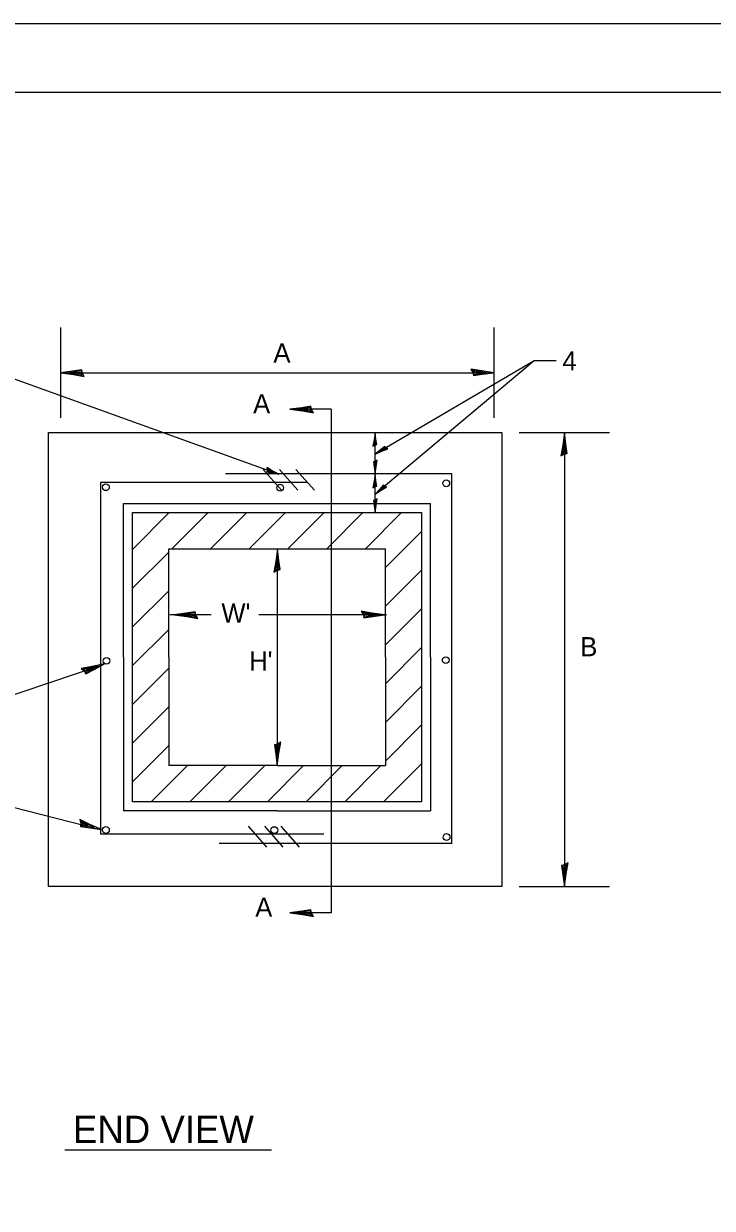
# Model space of a CAD drawing. Extents: x -0.01 to 2.83, y -0.18 to 1.83.
# Drawn here: x 1.076 to 1.495, y 1.112 to 1.833 of the extents above; entities that cross this region are included whole.
import ezdxf

# ---------------------------------------------------------------- set-up
doc = ezdxf.new("R2010")
doc.units = 0
for name, color, linetype in [('RD_Pr_Roadway_Dimensions', 7, 'Continuous'), ('RD_Pr_Roadway_Notes', 7, 'Continuous'), ('SH_General_Details', 7, 'Continuous'), ('SH_Printer_Plotting_Border', 7, 'Continuous')]:
    doc.layers.add(name, color=color, linetype=linetype)

msp = doc.modelspace()

# ---------------------------------------------------------------- linework, layer by layer
at = {"layer": 'RD_Pr_Roadway_Dimensions'}
for p, q in [((1.09831, 1.59339), (1.09831, 1.64839)), ((1.36231, 1.59339), (1.36231, 1.64839)), ((1.3866, 1.62808), (1.28971, 1.5714)), ((1.3866, 1.62808), (1.28971, 1.54691)), ((1.40007, 1.62808), (1.3866, 1.62808)), ((1.09831, 1.62089), (1.36231, 1.62089)), ((1.28971, 1.55924), (1.28971, 1.58451)), ((1.37752, 1.58451), (1.43252, 1.58451)), ((1.40502, 1.58451), (1.40502, 1.30816)), ((1.28971, 1.5357), (1.28971, 1.55924)), ((1.23022, 1.3817), (1.23022, 1.5137)), ((1.18987, 1.47359), (1.16475, 1.47359)), ((1.29675, 1.47359), (1.21886, 1.47359)), ((1.37752, 1.30816), (1.43252, 1.30816))]:
    msp.add_line(p, q, dxfattribs=at)
for points in [[(1.11145, 1.6207), (1.11101, 1.62266), (1.10546, 1.62181), (1.0983, 1.62089), (1.10593, 1.61984), (1.11262, 1.61867), (1.11145, 1.6207), (1.11086, 1.62199), (1.10311, 1.62088), (1.11159, 1.61939), (1.11033, 1.62106), (1.10677, 1.62084), (1.11019, 1.62031)], [(1.34916, 1.62108), (1.34961, 1.61912), (1.35515, 1.61998), (1.36231, 1.62089), (1.35468, 1.62194), (1.34799, 1.62311), (1.34916, 1.62108), (1.34975, 1.61979), (1.3575, 1.6209), (1.34902, 1.62239), (1.35028, 1.62072), (1.35385, 1.62095), (1.35042, 1.62147)], [(1.2896, 1.57686), (1.29074, 1.57711), (1.29025, 1.58035), (1.28971, 1.58451), (1.2891, 1.58007), (1.28841, 1.57618), (1.2896, 1.57686), (1.29035, 1.5772), (1.2897, 1.58171), (1.28883, 1.57678), (1.28981, 1.57751), (1.28967, 1.57958), (1.28937, 1.57759)], [(1.40483, 1.57136), (1.40679, 1.57181), (1.40593, 1.57736), (1.40502, 1.58451), (1.40397, 1.57688), (1.4028, 1.57019), (1.40483, 1.57136), (1.40612, 1.57195), (1.40501, 1.5797), (1.40352, 1.57123), (1.40519, 1.57248), (1.40496, 1.57605), (1.40444, 1.57262)], [(1.29637, 1.57517), (1.29557, 1.57602), (1.29303, 1.57397), (1.28971, 1.5714), (1.29385, 1.57312), (1.29755, 1.57449), (1.29637, 1.57517), (1.29569, 1.57565), (1.29212, 1.57281), (1.29682, 1.57455), (1.2957, 1.57502), (1.29398, 1.57386), (1.29585, 1.57461)], [(1.28982, 1.56689), (1.28868, 1.56663), (1.28917, 1.5634), (1.28971, 1.55924), (1.29032, 1.56368), (1.291, 1.56757), (1.28982, 1.56689), (1.28906, 1.56655), (1.28971, 1.56203), (1.29058, 1.56697), (1.28961, 1.56624), (1.28974, 1.56416), (1.29004, 1.56616)], [(1.2896, 1.55158), (1.29074, 1.55184), (1.29025, 1.55508), (1.28971, 1.55924), (1.2891, 1.55479), (1.28841, 1.5509), (1.2896, 1.55158), (1.29035, 1.55193), (1.2897, 1.55644), (1.28883, 1.55151), (1.28981, 1.55223), (1.28967, 1.55431), (1.28937, 1.55231)], [(1.29564, 1.55174), (1.29471, 1.55245), (1.29255, 1.54999), (1.28971, 1.54691), (1.2935, 1.54929), (1.29693, 1.55127), (1.29564, 1.55174), (1.2949, 1.5521), (1.29185, 1.5487), (1.29619, 1.5512), (1.29501, 1.55148), (1.29351, 1.55005), (1.29523, 1.5511)], [(1.28982, 1.54335), (1.28868, 1.54309), (1.28917, 1.53986), (1.28971, 1.5357), (1.29032, 1.54014), (1.291, 1.54403), (1.28982, 1.54335), (1.28906, 1.54301), (1.28971, 1.53849), (1.29058, 1.54343), (1.28961, 1.5427), (1.28974, 1.54063), (1.29004, 1.54262)], [(1.23003, 1.50055), (1.23199, 1.501), (1.23113, 1.50654), (1.23022, 1.5137), (1.22917, 1.50607), (1.228, 1.49938), (1.23003, 1.50055), (1.23132, 1.50114), (1.23021, 1.50889), (1.22872, 1.50041), (1.23039, 1.50167), (1.23016, 1.50524), (1.22964, 1.50181)], [(1.18053, 1.47339), (1.18008, 1.47535), (1.17454, 1.4745), (1.16738, 1.47358), (1.17501, 1.47254), (1.1817, 1.47136), (1.18053, 1.47339), (1.17994, 1.47469), (1.17219, 1.47358), (1.18067, 1.47209), (1.17941, 1.47376), (1.17584, 1.47353), (1.17927, 1.47301)], [(1.28236, 1.47367), (1.28281, 1.47171), (1.28836, 1.47257), (1.29551, 1.47348), (1.28788, 1.47453), (1.28119, 1.4757), (1.28236, 1.47367), (1.28295, 1.47238), (1.2907, 1.47349), (1.28223, 1.47498), (1.28348, 1.47331), (1.28705, 1.47354), (1.28362, 1.47406)], [(1.23031, 1.39477), (1.22835, 1.39432), (1.2292, 1.38877), (1.23012, 1.38162), (1.23116, 1.38925), (1.23234, 1.39593), (1.23031, 1.39477), (1.22901, 1.39417), (1.23012, 1.38643), (1.23161, 1.3949), (1.22994, 1.39364), (1.23017, 1.39008), (1.23069, 1.3935)], [(1.40521, 1.3213), (1.40325, 1.32086), (1.4041, 1.31531), (1.40502, 1.30815), (1.40607, 1.31578), (1.40724, 1.32247), (1.40521, 1.3213), (1.40392, 1.32071), (1.40503, 1.31296), (1.40652, 1.32144), (1.40485, 1.32018), (1.40507, 1.31662), (1.4056, 1.32004)]]:
    msp.add_lwpolyline(points, dxfattribs=at)
at = {"layer": 'RD_Pr_Roadway_Notes'}
for p, q in [((1.03576, 1.62951), (1.2311, 1.55911)), ((0.95365, 1.386), (1.12357, 1.44315)), ((0.95365, 1.386), (1.12255, 1.34277)), ((1.10065, 1.14775), (1.22668, 1.14775))]:
    msp.add_line(p, q, dxfattribs=at)
for points in [[(1.22394, 1.56181), (1.2238, 1.56065), (1.22701, 1.56001), (1.2311, 1.55911), (1.22713, 1.56119), (1.2237, 1.56315), (1.22394, 1.56181), (1.22401, 1.56098), (1.22848, 1.56006), (1.22413, 1.56255), (1.22448, 1.56139), (1.22648, 1.56081), (1.2247, 1.56177)], [(1.1125, 1.43934), (1.11359, 1.43765), (1.11852, 1.44033), (1.12494, 1.44361), (1.11741, 1.44201), (1.11072, 1.44085), (1.1125, 1.43934), (1.1135, 1.43832), (1.12041, 1.44199), (1.11193, 1.44052), (1.11368, 1.43938), (1.11696, 1.4408), (1.11356, 1.44013)], [(1.11047, 1.34662), (1.11037, 1.34461), (1.11594, 1.34394), (1.12308, 1.34289), (1.11601, 1.34595), (1.10989, 1.34889), (1.11047, 1.34662), (1.11069, 1.34521), (1.11845, 1.34419), (1.11069, 1.34791), (1.11145, 1.34597), (1.11494, 1.34522), (1.11179, 1.34665)]]:
    msp.add_lwpolyline(points, dxfattribs=at)
at = {"layer": 'SH_General_Details'}
for p, q in [((2.83333, 1.83333), (-0.00001, 1.83333)), ((1.263, 1.59865), (1.23788, 1.59865)), ((1.263, 1.59865), (1.263, 1.29219)), ((1.3364, 1.55924), (1.19853, 1.55924)), ((1.23273, 1.54931), (1.2215, 1.56204)), ((1.24273, 1.54931), (1.2315, 1.56204)), ((1.25273, 1.54931), (1.2415, 1.56204)), ((1.3364, 1.33425), (1.3364, 1.55924)), ((1.12252, 1.55413), (1.12252, 1.34005)), ((1.24819, 1.55413), (1.12252, 1.55413)), ((1.13649, 1.5412), (1.22999, 1.5412)), ((1.13649, 1.4477), (1.13649, 1.5412)), ((1.22999, 1.5412), (1.32349, 1.5412)), ((1.32349, 1.4477), (1.32349, 1.5412)), ((1.14199, 1.5357), (1.22999, 1.5357)), ((1.14199, 1.4477), (1.14199, 1.5357)), ((1.22999, 1.5357), (1.31799, 1.5357)), ((1.31799, 1.5357), (1.31799, 1.4477)), ((1.16399, 1.4477), (1.16399, 1.5137)), ((1.16399, 1.5137), (1.22999, 1.5137)), ((1.22999, 1.5137), (1.29599, 1.5137)), ((1.29599, 1.4477), (1.29599, 1.5137)), ((1.13649, 1.4477), (1.13649, 1.3542)), ((1.14199, 1.3597), (1.14199, 1.4477)), ((1.16399, 1.4477), (1.16399, 1.3817)), ((1.29599, 1.4477), (1.29599, 1.3817)), ((1.31799, 1.4477), (1.31799, 1.3597)), ((1.32349, 1.4477), (1.32349, 1.3542)), ((1.22999, 1.3817), (1.16399, 1.3817)), ((1.22999, 1.3817), (1.29599, 1.3817)), ((1.22999, 1.3597), (1.14199, 1.3597)), ((1.31799, 1.3597), (1.22999, 1.3597)), ((1.22999, 1.3542), (1.13649, 1.3542)), ((1.22999, 1.3542), (1.32349, 1.3542)), ((1.22377, 1.33212), (1.21255, 1.34485)), ((1.23377, 1.33212), (1.22255, 1.34485)), ((1.24377, 1.33212), (1.23255, 1.34485)), ((1.2584, 1.34005), (1.12252, 1.34005)), ((1.3364, 1.33425), (1.19478, 1.33425)), ((1.263, 1.29219), (1.23788, 1.29219))]:
    msp.add_line(p, q, dxfattribs=at)
for points in [[(0.16666, 1.79167), (2.79166, 1.79167), (2.79166, 0.04167), (0.16666, 0.04167)], [(1.09075, 1.58451), (1.36692, 1.58451), (1.36692, 1.30816), (1.09075, 1.30816)]]:
    msp.add_lwpolyline(points, close=True, dxfattribs=at)
for points in [[(1.25103, 1.59846), (1.25058, 1.60042), (1.24504, 1.59956), (1.23788, 1.59865), (1.24551, 1.5976), (1.2522, 1.59643), (1.25103, 1.59846), (1.25044, 1.59975), (1.24269, 1.59864), (1.25117, 1.59715), (1.24991, 1.59882), (1.24634, 1.59859), (1.24977, 1.59807)], [(1.14199, 1.51331), (1.16438, 1.5357)], [(1.16596, 1.5137), (1.18796, 1.5357)], [(1.18953, 1.5137), (1.21153, 1.5357)], [(1.2131, 1.5137), (1.2351, 1.5357)], [(1.23667, 1.5137), (1.25867, 1.5357)], [(1.26024, 1.5137), (1.28224, 1.5357)], [(1.28381, 1.5137), (1.30581, 1.5357)], [(1.29599, 1.50231), (1.31799, 1.52431)], [(1.14199, 1.48973), (1.16399, 1.51173)], [(1.29599, 1.47874), (1.31799, 1.50074)], [(1.14199, 1.46617), (1.16399, 1.48816)], [(1.29599, 1.45517), (1.31799, 1.47717)], [(1.14199, 1.44259), (1.16399, 1.46459)], [(1.29599, 1.4316), (1.31799, 1.4536)], [(1.16399, 1.4477), (1.16399, 1.4477), (1.16399, 1.4477)], [(1.29599, 1.4477), (1.29599, 1.4477), (1.29599, 1.4477)], [(1.14199, 1.41902), (1.16399, 1.44102)], [(1.29599, 1.40803), (1.31799, 1.43003)], [(1.14199, 1.39545), (1.16399, 1.41745)], [(1.29599, 1.38446), (1.31799, 1.40646)], [(1.14199, 1.37188), (1.16399, 1.39388)], [(1.15338, 1.3597), (1.17538, 1.3817)], [(1.17695, 1.3597), (1.19895, 1.3817)], [(1.20052, 1.3597), (1.22252, 1.3817)], [(1.22409, 1.3597), (1.24609, 1.3817)], [(1.24766, 1.3597), (1.26966, 1.3817)], [(1.27123, 1.3597), (1.29323, 1.3817)], [(1.2948, 1.3597), (1.31799, 1.38289)], [(1.25103, 1.292), (1.25058, 1.29396), (1.24504, 1.2931), (1.23788, 1.29219), (1.24551, 1.29114), (1.2522, 1.28997), (1.25103, 1.292), (1.25044, 1.29329), (1.24269, 1.29218), (1.25117, 1.29069), (1.24991, 1.29236), (1.24634, 1.29213), (1.24977, 1.29161)]]:
    msp.add_lwpolyline(points, dxfattribs=at)
for centre in [(1.12577, 1.55116), (1.2319, 1.55089), (1.33305, 1.55355), (1.1261, 1.4455), (1.33277, 1.44592), (1.12575, 1.34255), (1.22832, 1.34249), (1.33325, 1.33825)]:
    msp.add_circle(centre, 0.00206, dxfattribs=at)
at = {"layer": 'SH_Printer_Plotting_Border'}
msp.add_lwpolyline([(-0.00001, 0), (2.83333, 0), (2.83333, 1.83333), (-0.00001, 1.83333)], close=True, dxfattribs=at)

# ---------------------------------------------------------------- texts
at = {"layer": 'RD_Pr_Roadway_Dimensions'}
for s, height, p in [('A', 0.01167, (1.22779, 1.62709)), ('4', 0.01167, (1.40381, 1.62225)), ("W'", 0.011667, (1.1961, 1.46877)), ('B', 0.01167, (1.41467, 1.44827)), ("H'", 0.011667, (1.21301, 1.43956))]:
    msp.add_text(s, height=height, dxfattribs=at).set_placement(p)
at = {"layer": 'RD_Pr_Roadway_Notes'}
msp.add_text('END VIEW', height=0.016667, dxfattribs=at).set_placement((1.10571, 1.15196))
at = {"layer": 'SH_General_Details'}
for p in [(1.21542, 1.59615), (1.21674, 1.28969)]:
    msp.add_text('A', height=0.01167, dxfattribs=at).set_placement(p)

doc.saveas('drawing.dxf')
